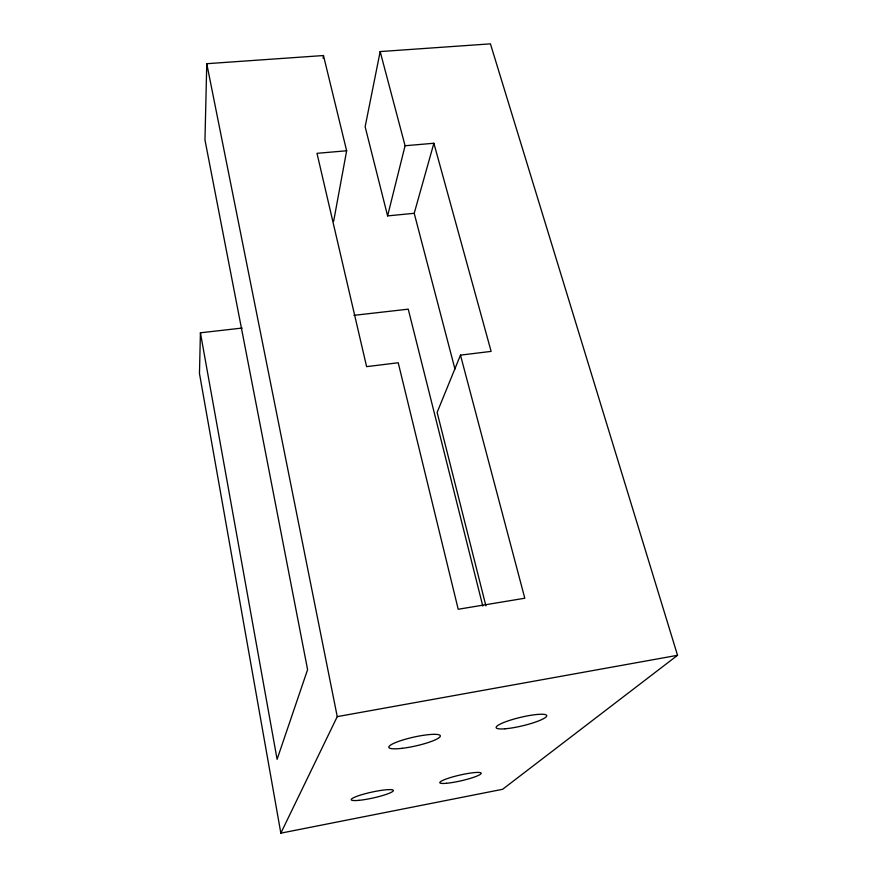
<?xml version="1.0" encoding="UTF-8"?>
<svg xmlns="http://www.w3.org/2000/svg" width="877" height="877" viewBox="0 0 877 877"><rect width="100%" height="100%" fill="white"/><g stroke="black" fill="none" stroke-linecap="round" stroke-linejoin="round"><path stroke-width="1.32" d="M242.173 328.053L200.416 332.8L199.463 373.492L280.848 833.15L502.62 789.289L677.537 655.305L490.429 43.85L380.169 51.568L365.139 126.759L387.601 215.895L414.207 213.297L433.885 143.258L405.086 145.735L387.601 215.895M333.666 221.157L346.645 150.767L323.47 55.536L206.764 63.703L204.966 139.958L307.597 669.622L277.099 759.318L200.416 332.8M323.087 58.233L323.47 55.536M433.885 143.258L491.12 351.381L460.48 355.13L437.13 412.398L485.891 605.854M280.848 833.15L337.25 716.63L206.764 63.703M337.25 716.63L677.537 655.305M353.968 315.336L408.243 309.164L482.788 606.04M346.645 150.767L316.992 153.322L366.608 366.641L398.224 362.76L458.211 609.263L524.797 598.235L460.48 355.13M380.169 51.568L405.086 145.735M414.207 213.297L454.955 369.074M402.181 748.311A26.387 4.517 -12.6 0 0 440.331 735.858A26.387 4.517 -12.6 0 0 401.184 740.517A26.387 4.517 -12.6 0 0 402.181 748.311M504.966 728.798A25.97 4.341 -13.4 0 0 546.305 716.673A25.97 4.341 -13.4 0 0 513.155 719.304A25.97 4.341 -13.4 0 0 504.966 728.798M359.055 800.328A21.585 3.004 -12.4 0 0 393.104 791.098A21.585 3.004 -12.4 0 0 364.635 793.871A21.585 3.004 -12.4 0 0 359.055 800.328M446.47 783.293A21.234 2.927 -12.9 0 0 480.695 774.062A21.234 2.927 -12.9 0 0 454.275 776.474A21.234 2.927 -12.9 0 0 446.47 783.293"/></g></svg>
